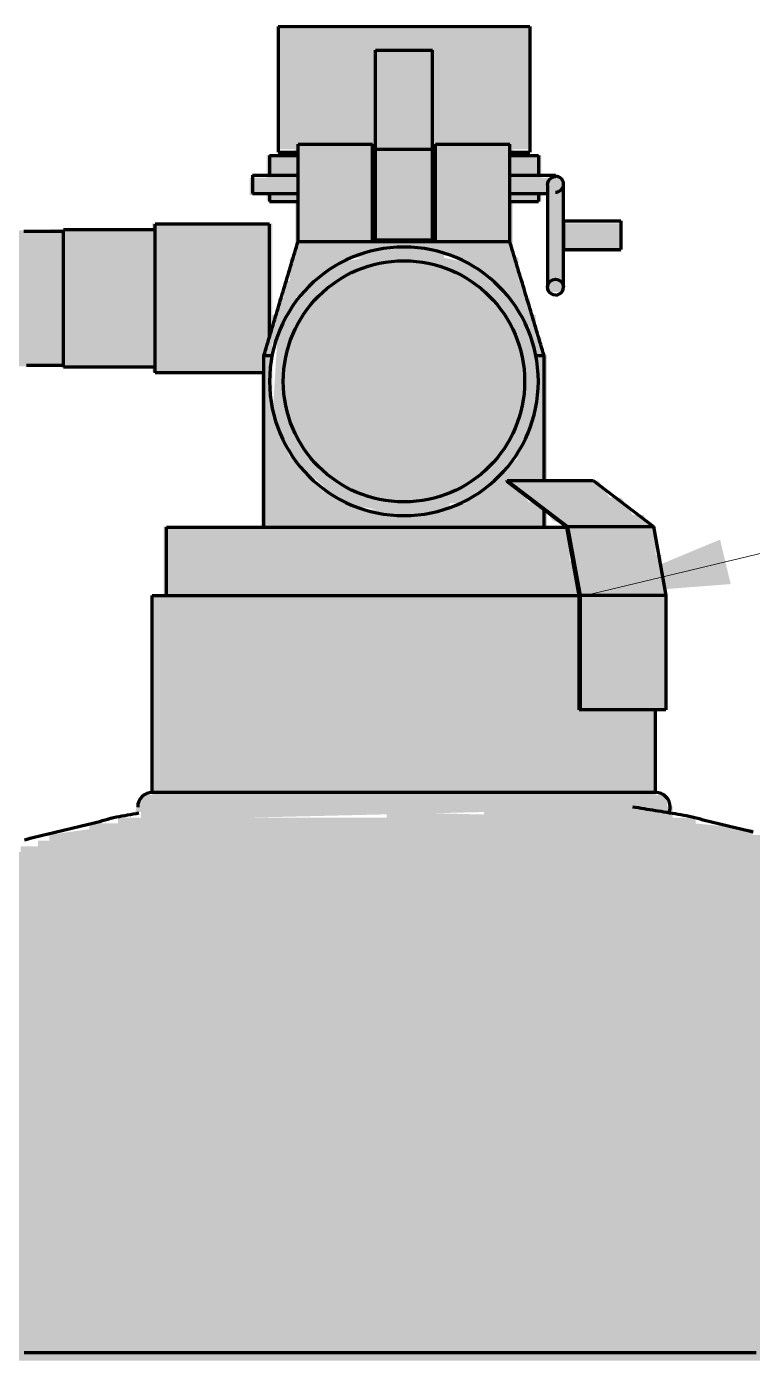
# Model space of a CAD drawing. Header units: millimetres. Extents: x 0 to 2382, y 0 to 420.
# Drawn here: x 2171.4 to 2184.09, y 307.11 to 330.35 of the extents above; entities that cross this region are included whole.
import ezdxf

# ---------------------------------------------------------------- set-up
doc = ezdxf.new("R2010")
doc.units = ezdxf.units.MM
for name, color, linetype, lineweight in [('01-VISIBLE', 7, 'CONTINUOUS', 70), ('08-FINA', 5, 'CONTINUOUS', 18), ('13-GRAFICA', 30, 'CONTINUOUS', 18)]:
    doc.layers.add(name, color=color, linetype=linetype, lineweight=lineweight)

msp = doc.modelspace()

# ---------------------------------------------------------------- hatches: boundary and pattern name
at = {"layer": '08-FINA'}
h = msp.add_hatch(color=7, dxfattribs=at)
h.dxf.hatch_style = 1
h.paths.add_polyline_path([(2181.189, 320.395), (2183.713, 320.589), (2183.527, 321.367)])
at = {"layer": '13-GRAFICA', "true_color": 0xb21820}
h = msp.add_hatch(color=7, dxfattribs=at)
h.dxf.hatch_style = 1
h.paths.add_polyline_path([(2180.2, 330.3), (2180.2, 328.2), (2179.9, 328.2), (2179.9, 328.3), (2178.5, 328.3), (2178.5, 326.6), (2177.5, 326.6), (2177.5, 328.3), (2176.1, 328.3), (2176.1, 328.2), (2175.8, 328.2), (2175.8, 330.3)])
at = {"layer": '13-GRAFICA', "true_color": 0xcba23e}
h = msp.add_hatch(color=7, dxfattribs=at)
h.dxf.hatch_style = 1
h.paths.add_polyline_path([(2175.8, 325.3), (2175.8, 325.6), (2175.9, 325.6), (2175.9, 325.9), (2176, 325.9), (2176, 326.3), (2176.1, 326.3), (2176.1, 328.3), (2177.5, 328.3), (2177.5, 326.6), (2178.5, 326.6), (2178.5, 328.3), (2179.9, 328.3), (2179.9, 326.3), (2180, 326.3), (2180, 325.9), (2180.1, 325.9), (2180.1, 325.6), (2180.2, 325.6), (2180.2, 325.3), (2180.3, 325.3), (2180.3, 324.9), (2180.3, 324.8), (2180.2, 324.8), (2180.2, 325.1), (2180.1, 325.1), (2180.1, 325.3), (2179.9, 325.4), (2179.9, 325.6), (2179.8, 325.6), (2179.5, 326), (2179.3, 326), (2179.2, 326.2), (2179, 326.2), (2179, 326.3), (2178.3, 326.4), (2178.3, 326.5), (2177.7, 326.5), (2177.7, 326.4), (2177.3, 326.4), (2177.3, 326.3), (2177, 326.3), (2177, 326.2), (2176.8, 326.2), (2176.7, 326), (2176.5, 326), (2176.5, 325.9), (2176.1, 325.6), (2176.1, 325.4), (2175.9, 325.3), (2175.9, 325.1), (2175.8, 325.1), (2175.8, 324.8), (2175.7, 324.8), (2175.7, 325.3)])
at = {"layer": '13-GRAFICA', "true_color": 0xd6d9de}
h = msp.add_hatch(color=7, dxfattribs=at)
h.dxf.hatch_style = 1
h.paths.add_polyline_path([(2176.1, 328.1), (2176.1, 327.7), (2175.6, 327.7), (2175.6, 328.1)])
h = msp.add_hatch(color=7, dxfattribs=at)
h.dxf.hatch_style = 1
h.paths.add_polyline_path([(2179.9, 328.1), (2180.4, 328.1), (2180.4, 327.7), (2179.9, 327.7)])
h = msp.add_hatch(color=7, dxfattribs=at)
h.dxf.hatch_style = 1
h.paths.add_polyline_path([(2175.3, 327.7), (2176.1, 327.7), (2176.1, 327.4), (2175.3, 327.4)])
h = msp.add_hatch(color=7, dxfattribs=at)
h.dxf.hatch_style = 1
h.paths.add_polyline_path([(2180.5, 327.4), (2179.9, 327.4), (2179.9, 327.7), (2180.8, 327.7), (2180.8, 325.7), (2180.5, 325.7)])
h = msp.add_hatch(color=7, dxfattribs=at)
h.dxf.hatch_style = 1
h.paths.add_polyline_path([(2175.6, 327.3), (2175.6, 327.4), (2176.1, 327.4), (2176.1, 327.3)])
h = msp.add_hatch(color=7, dxfattribs=at)
h.dxf.hatch_style = 1
h.paths.add_polyline_path([(2179.9, 327.3), (2179.9, 327.4), (2180.4, 327.4), (2180.4, 327.3)])
at = {"layer": '13-GRAFICA', "true_color": 0x202020}
h = msp.add_hatch(color=7, dxfattribs=at)
h.dxf.hatch_style = 1
h.paths.add_polyline_path([(2166.8, 318.1), (2166.9, 318.1), (2167, 322.7), (2167.1, 322.7), (2167.2, 324.6), (2167.3, 324.6), (2167.3, 325.1), (2167.4, 325.1), (2167.5, 325.7), (2167.7, 325.8), (2167.7, 326), (2167.8, 326), (2168, 326.3), (2168.2, 326.3), (2168.2, 326.4), (2168.5, 326.5), (2168.5, 326.6), (2168.9, 326.6), (2168.9, 326.7), (2172, 326.8), (2172, 324.4), (2169.6, 324.4), (2169.6, 324.1), (2169.5, 324.1), (2169.4, 322), (2169.3, 322), (2169.3, 319.9), (2169.2, 319.9), (2169.2, 315.1), (2169.1, 315.1), (2169.1, 315), (2168.8, 315), (2168.8, 314.9), (2168.6, 314.9), (2168.6, 314.8), (2168.3, 314.8), (2168.3, 314.7), (2168.1, 314.7), (2168.1, 314.6), (2167.8, 314.6), (2167.8, 314.5), (2167.6, 314.5), (2167.6, 314.4), (2167.4, 314.4), (2167.4, 314.3), (2167.3, 314.3), (2167.1, 314), (2166.9, 314), (2166.9, 313.9), (2166.8, 313.9)])
at = {"layer": '13-GRAFICA', "true_color": 0xcba23e}
h = msp.add_hatch(color=7, dxfattribs=at)
h.dxf.hatch_style = 1
h.paths.add_polyline_path([(2172, 324.4), (2172, 326.8), (2173.6, 326.8), (2173.6, 324.4)])
h = msp.add_hatch(color=7, dxfattribs=at)
h.dxf.hatch_style = 1
h.paths.add_polyline_path([(2175.5, 324.3), (2173.6, 324.3), (2173.6, 326.9), (2175.7, 326.9), (2175.7, 325.3), (2175.7, 324.8), (2175.7, 323.5), (2175.7, 321.6), (2175.5, 321.6)])
at = {"layer": '13-GRAFICA', "true_color": 0xffd200}
h = msp.add_hatch(color=7, dxfattribs=at)
h.dxf.hatch_style = 1
h.paths.add_polyline_path([(2180.8, 326.4), (2180.8, 326.9), (2181.8, 326.9), (2181.8, 326.4)])
at = {"layer": '13-GRAFICA', "true_color": 0xffffff}
h = msp.add_hatch(color=7, dxfattribs=at)
h.dxf.hatch_style = 1
h.paths.add_polyline_path([(2175.7, 323.5), (2175.8, 325.1), (2175.9, 325.1), (2175.9, 325.3), (2176.1, 325.4), (2176.1, 325.6), (2176.2, 325.6), (2176.5, 326), (2176.7, 326), (2176.8, 326.2), (2177.3, 326.3), (2177.3, 326.4), (2178.3, 326.5), (2178.3, 326.4), (2178.7, 326.4), (2178.7, 326.3), (2179.2, 326.2), (2179.3, 326), (2179.5, 326), (2179.5, 325.9), (2179.9, 325.6), (2179.9, 325.4), (2180.1, 325.3), (2180.2, 324.8), (2180.3, 324.8), (2180.3, 323.5), (2180.2, 323.5), (2180.2, 323.2), (2180.1, 323.2), (2180, 322.8), (2179.9, 322.8), (2179.4, 322.2), (2179.2, 322.2), (2179.1, 322), (2178.8, 322), (2178.8, 321.9), (2178.5, 321.9), (2178.5, 321.8), (2177.5, 321.8), (2177.5, 321.9), (2176.9, 322), (2176.8, 322.2), (2176.6, 322.2), (2176.6, 322.3), (2176, 322.8), (2176, 323), (2175.9, 323), (2175.9, 323.2), (2175.8, 323.2), (2175.8, 323.5)])
at = {"layer": '13-GRAFICA', "true_color": 0x009146}
h = msp.add_hatch(color=7, dxfattribs=at)
h.dxf.hatch_style = 1
h.paths.add_polyline_path([(2177.335, 325.939), (2177.359, 325.948), (2177.494, 325.99), (2177.518, 325.997), (2177.656, 326.027), (2177.681, 326.032), (2177.821, 326.05), (2177.846, 326.052), (2177.987, 326.058), (2178.013, 326.058), (2178.154, 326.052), (2178.179, 326.05), (2178.319, 326.032), (2178.344, 326.027), (2178.482, 325.997), (2178.506, 325.99), (2178.641, 325.948), (2178.665, 325.939), (2178.795, 325.885), (2178.573, 325.348), (2178.454, 325.397), (2178.344, 325.432), (2178.231, 325.457), (2178.116, 325.472), (2178, 325.477), (2177.884, 325.472), (2177.769, 325.457), (2177.656, 325.432), (2177.546, 325.397), (2177.427, 325.348), (2177.205, 325.885)])
at = {"layer": '13-GRAFICA', "true_color": 0xc81e2d}
h = msp.add_hatch(color=7, dxfattribs=at)
h.dxf.hatch_style = 1
h.paths.add_polyline_path([(2176.546, 322.914), (2176.53, 322.933), (2176.444, 323.045), (2176.43, 323.066), (2176.354, 323.185), (2176.341, 323.207), (2176.276, 323.332), (2176.265, 323.355), (2176.211, 323.485), (2176.202, 323.509), (2176.16, 323.644), (2176.153, 323.668), (2176.123, 323.806), (2176.118, 323.831), (2176.1, 323.971), (2176.098, 323.996), (2176.092, 324.137), (2176.092, 324.163), (2176.098, 324.304), (2176.1, 324.329), (2176.118, 324.469), (2176.123, 324.494), (2176.153, 324.632), (2176.16, 324.656), (2176.202, 324.791), (2176.211, 324.815), (2176.265, 324.945), (2176.276, 324.968), (2176.341, 325.093), (2176.354, 325.115), (2176.43, 325.234), (2176.444, 325.255), (2176.53, 325.367), (2176.546, 325.386), (2176.642, 325.49), (2176.66, 325.508), (2176.764, 325.604), (2176.783, 325.62), (2176.895, 325.706), (2176.916, 325.72), (2177.035, 325.796), (2177.057, 325.809), (2177.182, 325.874), (2177.45, 325.359), (2177.336, 325.3), (2177.239, 325.237), (2177.147, 325.167), (2177.061, 325.089), (2176.983, 325.003), (2176.913, 324.911), (2176.85, 324.814), (2176.797, 324.711), (2176.753, 324.604), (2176.718, 324.494), (2176.693, 324.381), (2176.678, 324.266), (2176.673, 324.15), (2176.678, 324.034), (2176.693, 323.919), (2176.718, 323.806), (2176.753, 323.696), (2176.797, 323.589), (2176.85, 323.486), (2176.913, 323.389), (2176.983, 323.297), (2177.07, 323.202), (2176.642, 322.81)])
h = msp.add_hatch(color=7, dxfattribs=at)
h.dxf.hatch_style = 1
h.paths.add_polyline_path([(2178.943, 325.809), (2178.965, 325.796), (2179.084, 325.72), (2179.105, 325.706), (2179.217, 325.62), (2179.236, 325.604), (2179.34, 325.508), (2179.358, 325.49), (2179.454, 325.386), (2179.47, 325.367), (2179.556, 325.255), (2179.57, 325.234), (2179.646, 325.115), (2179.659, 325.093), (2179.724, 324.968), (2179.735, 324.945), (2179.789, 324.815), (2179.798, 324.791), (2179.84, 324.656), (2179.847, 324.632), (2179.877, 324.494), (2179.882, 324.469), (2179.9, 324.329), (2179.902, 324.304), (2179.908, 324.163), (2179.908, 324.137), (2179.902, 323.996), (2179.9, 323.971), (2179.882, 323.831), (2179.877, 323.806), (2179.847, 323.668), (2179.84, 323.644), (2179.798, 323.509), (2179.789, 323.485), (2179.735, 323.355), (2179.724, 323.332), (2179.659, 323.207), (2179.646, 323.185), (2179.57, 323.066), (2179.556, 323.045), (2179.47, 322.933), (2179.454, 322.914), (2179.358, 322.81), (2178.93, 323.202), (2179.017, 323.297), (2179.087, 323.389), (2179.15, 323.486), (2179.203, 323.589), (2179.247, 323.696), (2179.282, 323.806), (2179.307, 323.919), (2179.322, 324.034), (2179.327, 324.15), (2179.322, 324.266), (2179.307, 324.381), (2179.282, 324.494), (2179.247, 324.604), (2179.203, 324.711), (2179.15, 324.814), (2179.087, 324.911), (2179.017, 325.003), (2178.939, 325.089), (2178.853, 325.167), (2178.761, 325.237), (2178.664, 325.3), (2178.55, 325.359), (2178.818, 325.874)])
at = {"layer": '13-GRAFICA', "true_color": 0x191919}
h = msp.add_hatch(color=7, dxfattribs=at)
h.dxf.hatch_style = 1
h.paths.add_polyline_path([(2178.104, 325.393), (2178.106, 325.401), (2178.108, 325.409), (2178.111, 325.416), (2178.115, 325.424), (2178.119, 325.43), (2178.125, 325.437), (2178.13, 325.442), (2178.137, 325.448), (2178.144, 325.452), (2178.151, 325.456), (2178.158, 325.459), (2178.166, 325.461), (2178.174, 325.463), (2178.182, 325.464), (2178.19, 325.464), (2178.198, 325.463), (2178.206, 325.461), (2178.214, 325.459), (2178.222, 325.456), (2178.229, 325.452), (2178.236, 325.447), (2178.242, 325.442), (2178.248, 325.436), (2178.253, 325.43), (2178.257, 325.423), (2178.261, 325.416), (2178.264, 325.409), (2178.267, 325.401), (2178.268, 325.393), (2178.269, 325.385), (2178.269, 325.376), (2178.268, 325.368), (2178.082, 324.138), (2178.08, 324.13), (2178.078, 324.122), (2178.075, 324.114), (2178.071, 324.107), (2178.067, 324.1), (2178.061, 324.094), (2178.056, 324.088), (2178.049, 324.083), (2178.042, 324.079), (2178.035, 324.075), (2178.028, 324.072), (2178.02, 324.069), (2178.012, 324.068), (2178.004, 324.067), (2177.996, 324.067), (2177.988, 324.068), (2177.98, 324.07), (2177.972, 324.072), (2177.964, 324.075), (2177.957, 324.079), (2177.95, 324.083), (2177.944, 324.089), (2177.938, 324.094), (2177.933, 324.101), (2177.929, 324.108), (2177.925, 324.115), (2177.922, 324.122), (2177.919, 324.13), (2177.918, 324.138), (2177.917, 324.146), (2177.917, 324.154), (2177.918, 324.162)])
at = {"layer": '13-GRAFICA', "true_color": 0xcba23e}
h = msp.add_hatch(color=7, dxfattribs=at)
h.dxf.hatch_style = 1
h.paths.add_polyline_path([(2180.4, 324.9), (2180.4, 324.6), (2180.5, 324.6), (2180.5, 322.4), (2180.3, 322.4), (2180.3, 323.5), (2180.3, 324.8), (2180.3, 324.9)])
h = msp.add_hatch(color=7, dxfattribs=at)
h.dxf.hatch_style = 1
h.paths.add_polyline_path([(2179.8, 322.4), (2179.8, 322.3), (2180, 322.3), (2180.2, 322), (2180.3, 322), (2180.3, 321.6), (2175.7, 321.6), (2175.7, 323.5), (2175.8, 323.5), (2175.8, 323.2), (2175.9, 323.2), (2176, 322.8), (2176.1, 322.8), (2176.6, 322.2), (2176.8, 322.2), (2176.9, 322), (2177.2, 322), (2177.2, 321.9), (2177.5, 321.9), (2177.5, 321.8), (2178.5, 321.8), (2178.5, 321.9), (2179.1, 322), (2179.2, 322.2), (2179.4, 322.2), (2179.4, 322.3), (2180, 322.8), (2180, 323), (2180.1, 323), (2180.1, 323.2), (2180.2, 323.2), (2180.2, 323.5), (2180.3, 323.5), (2180.3, 322.4)])
at = {"layer": '13-GRAFICA', "true_color": 0xc81e2d}
h = msp.add_hatch(color=7, dxfattribs=at)
h.dxf.hatch_style = 1
h.paths.add_polyline_path([(2181, 320.5), (2180.9, 321.6), (2180.6, 321.7), (2180.4, 322), (2180.2, 322), (2180.2, 322.1), (2180.1, 322.1), (2180, 322.3), (2179.8, 322.3), (2179.8, 322.4), (2181.4, 322.4), (2181.6, 322.1), (2181.8, 322.1), (2182, 321.8), (2182.2, 321.8), (2182.2, 321.7), (2182.4, 321.6), (2182.4, 321.1), (2182.5, 321.1), (2182.5, 320.6), (2182.6, 320.6), (2182.6, 318.4), (2181.1, 318.4), (2181.1, 320.5)])
at = {"layer": '13-GRAFICA', "true_color": 0xcba23e}
h = msp.add_hatch(color=7, dxfattribs=at)
h.dxf.hatch_style = 1
h.paths.add_polyline_path([(2180.4, 322), (2180.4, 321.9), (2180.5, 321.9), (2180.5, 321.6), (2180.3, 321.6), (2180.3, 322)])
h = msp.add_hatch(color=7, dxfattribs=at)
h.dxf.hatch_style = 1
h.paths.add_polyline_path([(2173.8, 320.4), (2173.8, 321.6), (2180.9, 321.6), (2180.9, 321), (2181, 321), (2181, 320.5), (2181.1, 320.5), (2181.1, 320.4)])
at = {"layer": '13-GRAFICA', "true_color": 0xb21820}
h = msp.add_hatch(color=7, dxfattribs=at)
h.dxf.hatch_style = 1
h.paths.add_polyline_path([(2173.6, 316.9), (2173.6, 320.4), (2181.1, 320.4), (2181.1, 318.4), (2182.4, 318.4), (2182.4, 316.9)])
h = msp.add_hatch(color=7, dxfattribs=at)
h.dxf.hatch_style = 1
h.paths.add_polyline_path([(2173.4, 316.9), (2182.6, 316.9), (2182.6, 316.7), (2182.7, 316.7), (2182.7, 316.6), (2182.5, 316.6), (2182.5, 316.5), (2182.4, 316.5), (2182.4, 316.6), (2181.6, 316.6), (2181.6, 316.5), (2179.4, 316.5), (2179.4, 316.6), (2175.2, 316.5), (2175.2, 316.6), (2174.1, 316.6), (2174.1, 316.5), (2173.4, 316.5), (2173.4, 316.6), (2173.3, 316.6)])
h = msp.add_hatch(color=7, dxfattribs=at)
h.dxf.hatch_style = 1
h.paths.add_polyline_path([(2162.1, 307.5), (2162.2, 307.5), (2162.2, 307.8), (2162.3, 307.8), (2162.3, 308), (2162.4, 308), (2162.4, 308.3), (2162.5, 308.3), (2162.5, 308.5), (2162.6, 308.5), (2162.6, 308.8), (2162.7, 308.8), (2162.7, 309.1), (2162.8, 309.1), (2162.8, 309.3), (2162.9, 309.3), (2162.9, 309.6), (2163, 309.6), (2163.1, 310), (2163.3, 310.1), (2163.3, 310.3), (2163.5, 310.4), (2163.5, 310.6), (2163.7, 310.7), (2163.7, 310.9), (2163.9, 311), (2163.9, 311.2), (2164.1, 311.3), (2164.1, 311.5), (2164.3, 311.6), (2164.3, 311.8), (2164.5, 311.9), (2164.5, 312.1), (2164.8, 312.2), (2165, 312.5), (2165.2, 312.5), (2165.5, 312.9), (2165.7, 312.9), (2166, 313.3), (2166.2, 313.3), (2166.4, 313.6), (2166.6, 313.6), (2166.9, 314), (2167.1, 314), (2167.4, 314.4), (2167.6, 314.4), (2167.6, 314.5), (2167.8, 314.5), (2167.8, 314.6), (2168.1, 314.6), (2168.1, 314.7), (2168.3, 314.7), (2168.3, 314.8), (2168.6, 314.8), (2168.6, 314.9), (2168.8, 314.9), (2168.8, 315), (2169.1, 315), (2169.1, 315.1), (2169.3, 315.1), (2169.3, 315.2), (2169.6, 315.2), (2169.6, 315.3), (2169.8, 315.3), (2169.8, 315.4), (2170.1, 315.4), (2170.1, 315.5), (2170.3, 315.5), (2170.3, 315.6), (2170.6, 315.6), (2170.6, 315.7), (2171.1, 315.8), (2171.1, 315.9), (2171.3, 315.9), (2171.3, 316), (2171.6, 316), (2171.6, 316.1), (2171.8, 316.1), (2171.8, 316.2), (2172.5, 316.3), (2172.5, 316.4), (2173, 316.4), (2173, 316.5), (2174.1, 316.5), (2174.1, 316.6), (2175.2, 316.6), (2175.2, 316.5), (2177.7, 316.5), (2177.7, 316.6), (2181.6, 316.5), (2181.6, 316.6), (2182.4, 316.6), (2182.4, 316.5), (2182.5, 316.5), (2182.5, 316.6), (2182.7, 316.6), (2182.7, 316.5), (2183.1, 316.5), (2183.1, 316.4), (2184.1, 316.3), (2184.1, 316.2), (2184.4, 316.2), (2184.4, 316.1), (2184.7, 316.1), (2184.7, 316), (2185.1, 316), (2185.1, 315.9), (2185.4, 315.9), (2185.4, 315.8), (2186.3, 315.6), (2186.3, 315.5), (2186.5, 315.5), (2186.5, 315.4), (2186.8, 315.4), (2186.8, 315.3), (2187, 315.3), (2187, 315.2), (2187.2, 315.2), (2187.2, 315.1), (2187.4, 315.1), (2187.4, 315), (2187.6, 315), (2187.6, 314.9), (2187.9, 314.9), (2187.9, 314.8), (2188.1, 314.8), (2188.1, 314.7), (2188.3, 314.7), (2188.3, 314.6), (2188.9, 314.4), (2189, 314.2), (2189.2, 314.2), (2189.3, 314), (2189.7, 313.9), (2189.8, 313.7), (2190, 313.7), (2190.1, 313.5), (2190.3, 313.5), (2190.5, 313.2), (2190.7, 313.2), (2191.5, 312.3), (2191.7, 312.3), (2191.7, 312.2), (2192, 312), (2192, 311.8), (2192.4, 311.5), (2192.4, 311.3), (2192.7, 311.1), (2192.7, 310.9), (2192.9, 310.8), (2193, 310.4), (2193.2, 310.3), (2193.2, 310.1), (2193.3, 310.1), (2193.3, 309.9), (2193.4, 309.9), (2193.4, 309.7), (2193.5, 309.7), (2193.5, 309.4), (2193.6, 309.4), (2193.8, 308.5), (2193.9, 308.5), (2194, 307), (2162, 307), (2162, 307.3), (2162.1, 307.3)])

# ---------------------------------------------------------------- linework, layer by layer
at = {"layer": '01-VISIBLE'}
for p, q in [((2175.8, 330.346), (2180.2, 330.346)), ((2177.5, 328.201), (2177.5, 329.933)), ((2177.5, 329.933), (2178.5, 329.933)), ((2178.5, 328.201), (2178.5, 329.933)), ((2175.8, 328.146), (2176.15, 328.146)), ((2176.15, 328.287), (2177.45, 328.287)), ((2176.15, 326.587), (2176.15, 328.287)), ((2177.45, 326.587), (2177.45, 328.287)), ((2177.45, 328.146), (2177.5, 328.146)), ((2177.5, 326.616), (2177.5, 328.201)), ((2177.5, 328.201), (2178.5, 328.201)), ((2178.5, 326.616), (2178.5, 328.201)), ((2178.5, 328.146), (2178.55, 328.146)), ((2178.55, 328.287), (2179.85, 328.287)), ((2178.55, 326.587), (2178.55, 328.287)), ((2179.85, 326.587), (2179.85, 328.287)), ((2179.85, 328.146), (2180.2, 328.146)), ((2175.65, 328.087), (2176.15, 328.087)), ((2177.45, 328.087), (2177.5, 328.087)), ((2178.5, 328.087), (2178.55, 328.087)), ((2179.85, 328.087), (2180.35, 328.087)), ((2175.35, 327.747), (2176.15, 327.747)), ((2177.45, 327.747), (2177.5, 327.747)), ((2178.5, 327.747), (2178.55, 327.747)), ((2179.85, 327.747), (2180.65, 327.747)), ((2175.35, 327.427), (2176.15, 327.427)), ((2177.45, 327.427), (2177.5, 327.427)), ((2178.5, 327.427), (2178.55, 327.427)), ((2179.85, 327.427), (2180.51, 327.427)), ((2175.65, 327.287), (2176.15, 327.287)), ((2177.45, 327.287), (2177.5, 327.287)), ((2178.5, 327.287), (2178.55, 327.287)), ((2179.85, 327.287), (2180.35, 327.287)), ((2172.05, 326.762), (2171.402, 326.762)), ((2173.65, 326.787), (2172.05, 326.787)), ((2175.65, 326.887), (2173.65, 326.887)), ((2180.79, 326.947), (2181.79, 326.947)), ((2176.15, 326.587), (2177.45, 326.587)), ((2177.45, 326.587), (2178.55, 326.587)), ((2177.5, 326.616), (2178.5, 326.616)), ((2177.5, 326.587), (2177.5, 326.616)), ((2178.5, 326.587), (2178.5, 326.616)), ((2178.55, 326.587), (2179.85, 326.587)), ((2180.79, 326.447), (2181.79, 326.447)), ((2172.05, 324.412), (2171.402, 324.412)), ((2175.55, 324.587), (2175.693, 324.587)), ((2175.55, 321.587), (2175.55, 324.587)), ((2180.307, 324.587), (2180.45, 324.587)), ((2180.45, 322.404), (2180.45, 324.587)), ((2173.65, 324.387), (2172.05, 324.387)), ((2175.55, 324.287), (2173.65, 324.287)), ((2179.798, 322.387), (2179.807, 322.404)), ((2180.847, 321.587), (2179.798, 322.387)), ((2179.807, 322.404), (2181.307, 322.404)), ((2179.807, 322.404), (2180.862, 321.599)), ((2181.307, 322.404), (2182.362, 321.599)), ((2180.45, 321.587), (2180.45, 321.889)), ((2173.85, 320.387), (2173.85, 321.587)), ((2181.063, 320.387), (2180.847, 321.587)), ((2180.862, 321.599), (2182.362, 321.599)), ((2180.862, 321.599), (2181.08, 320.389)), ((2182.362, 321.599), (2182.58, 320.389)), ((2173.6, 316.943), (2173.6, 320.387)), ((2181.063, 318.387), (2181.063, 320.387)), ((2181.08, 320.389), (2181.08, 318.387)), ((2182.58, 320.389), (2181.08, 320.389)), ((2182.58, 320.389), (2182.58, 318.387)), ((2181.08, 318.387), (2181.063, 318.387)), ((2182.58, 318.387), (2181.08, 318.387)), ((2182.4, 316.943), (2182.4, 318.387))]:
    msp.add_line(p, q, dxfattribs=at)
for points in [[(2175.8, 330.346), (2175.8, 330.344), (2175.8, 330.342), (2175.8, 330.34), (2175.8, 330.339), (2175.8, 330.337), (2175.8, 330.335)], [(2175.8, 330.335), (2175.8, 330.284), (2175.8, 330.233), (2175.8, 330.182), (2175.8, 330.131), (2175.8, 330.08), (2175.8, 330.029), (2175.8, 329.979), (2175.8, 329.928), (2175.8, 329.877), (2175.8, 329.826), (2175.8, 329.775), (2175.8, 329.724), (2175.8, 329.673), (2175.8, 329.622), (2175.8, 329.571), (2175.8, 329.52), (2175.8, 329.469), (2175.8, 329.418), (2175.8, 329.368), (2175.8, 329.317), (2175.8, 329.266), (2175.8, 329.215), (2175.8, 329.164), (2175.8, 329.113), (2175.8, 329.062), (2175.8, 329.011), (2175.8, 328.96), (2175.8, 328.909), (2175.8, 328.858), (2175.8, 328.808), (2175.8, 328.757), (2175.8, 328.706), (2175.8, 328.655), (2175.8, 328.604), (2175.8, 328.553), (2175.8, 328.502), (2175.8, 328.451), (2175.8, 328.4), (2175.8, 328.349), (2175.8, 328.298), (2175.8, 328.247), (2175.8, 328.197), (2175.8, 328.146)], [(2180.2, 330.346), (2180.2, 330.344), (2180.2, 330.342), (2180.2, 330.34), (2180.2, 330.339), (2180.2, 330.337), (2180.2, 330.335)], [(2180.2, 330.335), (2180.2, 330.284), (2180.2, 330.233), (2180.2, 330.182), (2180.2, 330.131), (2180.2, 330.08), (2180.2, 330.029), (2180.2, 329.979), (2180.2, 329.928), (2180.2, 329.877), (2180.2, 329.826), (2180.2, 329.775), (2180.2, 329.724), (2180.2, 329.673), (2180.2, 329.622), (2180.2, 329.571), (2180.2, 329.52), (2180.2, 329.469), (2180.2, 329.418), (2180.2, 329.368), (2180.2, 329.317), (2180.2, 329.266), (2180.2, 329.215), (2180.2, 329.164), (2180.2, 329.113), (2180.2, 329.062), (2180.2, 329.011), (2180.2, 328.96), (2180.2, 328.909), (2180.2, 328.858), (2180.2, 328.808), (2180.2, 328.757), (2180.2, 328.706), (2180.2, 328.655), (2180.2, 328.604), (2180.2, 328.553), (2180.2, 328.502), (2180.2, 328.451), (2180.2, 328.4), (2180.2, 328.349), (2180.2, 328.298), (2180.2, 328.247), (2180.2, 328.197), (2180.2, 328.146)], [(2175.65, 328.087), (2175.65, 328.03), (2175.65, 327.974), (2175.65, 327.917), (2175.65, 327.86), (2175.65, 327.804), (2175.65, 327.747)], [(2180.35, 328.087), (2180.35, 328.03), (2180.35, 327.974), (2180.35, 327.917), (2180.35, 327.86), (2180.35, 327.804), (2180.35, 327.747)], [(2175.35, 327.747), (2175.35, 327.694), (2175.35, 327.64), (2175.35, 327.587), (2175.35, 327.534), (2175.35, 327.48), (2175.35, 327.427)], [(2180.51, 327.573), (2180.515, 327.61), (2180.529, 327.645), (2180.55, 327.676), (2180.579, 327.701), (2180.613, 327.718), (2180.65, 327.724)], [(2180.65, 327.747), (2180.65, 327.743), (2180.65, 327.739), (2180.65, 327.735), (2180.65, 327.731), (2180.65, 327.727), (2180.65, 327.724)], [(2180.65, 327.727), (2180.65, 327.73), (2180.65, 327.734), (2180.65, 327.737), (2180.65, 327.74), (2180.65, 327.744), (2180.65, 327.747)], [(2175.65, 327.427), (2175.65, 327.404), (2175.65, 327.38), (2175.65, 327.357), (2175.65, 327.334), (2175.65, 327.31), (2175.65, 327.287)], [(2180.35, 327.427), (2180.35, 327.404), (2180.35, 327.38), (2180.35, 327.357), (2180.35, 327.334), (2180.35, 327.31), (2180.35, 327.287)], [(2180.51, 327.573), (2180.51, 327.522), (2180.51, 327.471), (2180.51, 327.42), (2180.51, 327.369), (2180.51, 327.318), (2180.51, 327.267), (2180.51, 327.216), (2180.51, 327.165), (2180.51, 327.113), (2180.51, 327.062), (2180.51, 327.011), (2180.51, 326.96), (2180.51, 326.909), (2180.51, 326.858), (2180.51, 326.807), (2180.51, 326.756), (2180.51, 326.705), (2180.51, 326.654), (2180.51, 326.603), (2180.51, 326.552), (2180.51, 326.501), (2180.51, 326.45), (2180.51, 326.399), (2180.51, 326.348), (2180.51, 326.297), (2180.51, 326.246), (2180.51, 326.195), (2180.51, 326.144), (2180.51, 326.093), (2180.51, 326.042), (2180.51, 325.991), (2180.51, 325.94), (2180.51, 325.889), (2180.51, 325.838), (2180.51, 325.787)], [(2180.51, 327.427), (2180.51, 327.376), (2180.51, 327.324), (2180.51, 327.273), (2180.51, 327.222), (2180.51, 327.171), (2180.51, 327.119), (2180.51, 327.068), (2180.51, 327.017), (2180.51, 326.966), (2180.51, 326.914), (2180.51, 326.863), (2180.51, 326.812), (2180.51, 326.761), (2180.51, 326.709), (2180.51, 326.658), (2180.51, 326.607), (2180.51, 326.556), (2180.51, 326.504), (2180.51, 326.453), (2180.51, 326.402), (2180.51, 326.351), (2180.51, 326.299), (2180.51, 326.248), (2180.51, 326.197), (2180.51, 326.146), (2180.51, 326.094), (2180.51, 326.043), (2180.51, 325.992), (2180.51, 325.941), (2180.51, 325.889), (2180.51, 325.838), (2180.51, 325.787)], [(2180.79, 325.787), (2180.79, 325.838), (2180.79, 325.89), (2180.79, 325.941), (2180.79, 325.993), (2180.79, 326.044), (2180.79, 326.095), (2180.79, 326.147), (2180.79, 326.198), (2180.79, 326.25), (2180.79, 326.301), (2180.79, 326.353), (2180.79, 326.404), (2180.79, 326.455), (2180.79, 326.507), (2180.79, 326.558), (2180.79, 326.61), (2180.79, 326.661), (2180.79, 326.713), (2180.79, 326.764), (2180.79, 326.815), (2180.79, 326.867), (2180.79, 326.918), (2180.79, 326.97), (2180.79, 327.021), (2180.79, 327.073), (2180.79, 327.124), (2180.79, 327.175), (2180.79, 327.227), (2180.79, 327.278), (2180.79, 327.33), (2180.79, 327.381), (2180.79, 327.433), (2180.79, 327.484), (2180.79, 327.535), (2180.79, 327.587)], [(2171.402, 326.762), (2171.351, 326.762)], [(2172.05, 324.387), (2172.05, 324.437), (2172.05, 324.487), (2172.05, 324.537), (2172.05, 324.587), (2172.05, 324.637), (2172.05, 324.687), (2172.05, 324.737), (2172.05, 324.787), (2172.05, 324.837), (2172.05, 324.887), (2172.05, 324.937), (2172.05, 324.987), (2172.05, 325.037), (2172.05, 325.087), (2172.05, 325.137), (2172.05, 325.187), (2172.05, 325.237), (2172.05, 325.287), (2172.05, 325.337), (2172.05, 325.387), (2172.05, 325.437), (2172.05, 325.487), (2172.05, 325.537), (2172.05, 325.587), (2172.05, 325.637), (2172.05, 325.687), (2172.05, 325.737), (2172.05, 325.787), (2172.05, 325.837), (2172.05, 325.887), (2172.05, 325.937), (2172.05, 325.987), (2172.05, 326.037), (2172.05, 326.087), (2172.05, 326.137), (2172.05, 326.187), (2172.05, 326.237), (2172.05, 326.287), (2172.05, 326.337), (2172.05, 326.387), (2172.05, 326.437), (2172.05, 326.487), (2172.05, 326.537), (2172.05, 326.587), (2172.05, 326.637), (2172.05, 326.687), (2172.05, 326.737), (2172.05, 326.787)], [(2173.65, 324.287), (2173.65, 324.337), (2173.65, 324.387), (2173.65, 324.437), (2173.65, 324.487), (2173.65, 324.537), (2173.65, 324.587), (2173.65, 324.637), (2173.65, 324.687), (2173.65, 324.737), (2173.65, 324.787), (2173.65, 324.837), (2173.65, 324.887), (2173.65, 324.937), (2173.65, 324.987), (2173.65, 325.037), (2173.65, 325.087), (2173.65, 325.137), (2173.65, 325.187), (2173.65, 325.237), (2173.65, 325.287), (2173.65, 325.337), (2173.65, 325.387), (2173.65, 325.437), (2173.65, 325.487), (2173.65, 325.537), (2173.65, 325.587), (2173.65, 325.637), (2173.65, 325.687), (2173.65, 325.737), (2173.65, 325.787), (2173.65, 325.837), (2173.65, 325.887), (2173.65, 325.937), (2173.65, 325.987), (2173.65, 326.037), (2173.65, 326.087), (2173.65, 326.137), (2173.65, 326.187), (2173.65, 326.237), (2173.65, 326.287), (2173.65, 326.337), (2173.65, 326.387), (2173.65, 326.437), (2173.65, 326.487), (2173.65, 326.537), (2173.65, 326.587), (2173.65, 326.637), (2173.65, 326.687), (2173.65, 326.737), (2173.65, 326.787), (2173.65, 326.837), (2173.65, 326.887)], [(2175.65, 324.92), (2175.65, 324.971), (2175.65, 325.021), (2175.65, 325.072), (2175.65, 325.122), (2175.65, 325.172), (2175.65, 325.223), (2175.65, 325.273), (2175.65, 325.324), (2175.65, 325.374), (2175.65, 325.425), (2175.65, 325.475), (2175.65, 325.525), (2175.65, 325.576), (2175.65, 325.626), (2175.65, 325.677), (2175.65, 325.727), (2175.65, 325.778), (2175.65, 325.828), (2175.65, 325.878), (2175.65, 325.929), (2175.65, 325.979), (2175.65, 326.03), (2175.65, 326.08), (2175.65, 326.13), (2175.65, 326.181), (2175.65, 326.231), (2175.65, 326.282), (2175.65, 326.332), (2175.65, 326.383), (2175.65, 326.433), (2175.65, 326.483), (2175.65, 326.534), (2175.65, 326.584), (2175.65, 326.635), (2175.65, 326.685), (2175.65, 326.736), (2175.65, 326.786), (2175.65, 326.836), (2175.65, 326.887)], [(2180.79, 326.947), (2180.79, 326.897), (2180.79, 326.847), (2180.79, 326.797), (2180.79, 326.747), (2180.79, 326.697), (2180.79, 326.647), (2180.79, 326.597), (2180.79, 326.547), (2180.79, 326.497), (2180.79, 326.447)], [(2181.79, 326.947), (2181.79, 326.897), (2181.79, 326.847), (2181.79, 326.797), (2181.79, 326.747), (2181.79, 326.697), (2181.79, 326.647), (2181.79, 326.597), (2181.79, 326.547), (2181.79, 326.497), (2181.79, 326.447)], [(2175.55, 324.587), (2175.565, 324.636), (2175.579, 324.684), (2175.594, 324.733), (2175.609, 324.782), (2175.623, 324.831), (2175.638, 324.88), (2175.652, 324.928), (2175.667, 324.977), (2175.682, 325.026), (2175.696, 325.075), (2175.711, 325.123), (2175.726, 325.172), (2175.74, 325.221), (2175.755, 325.27), (2175.77, 325.319), (2175.784, 325.367), (2175.799, 325.416), (2175.813, 325.465), (2175.828, 325.514), (2175.843, 325.563), (2175.857, 325.611), (2175.872, 325.66), (2175.887, 325.709), (2175.901, 325.758), (2175.916, 325.806), (2175.93, 325.855), (2175.945, 325.904), (2175.96, 325.953), (2175.974, 326.002), (2175.989, 326.05), (2176.004, 326.099), (2176.018, 326.148), (2176.033, 326.197), (2176.048, 326.245), (2176.062, 326.294), (2176.077, 326.343), (2176.091, 326.392), (2176.106, 326.441), (2176.121, 326.489), (2176.135, 326.538), (2176.15, 326.587)], [(2180.45, 324.587), (2180.435, 324.636), (2180.421, 324.684), (2180.406, 324.733), (2180.391, 324.782), (2180.377, 324.831), (2180.362, 324.88), (2180.348, 324.928), (2180.333, 324.977), (2180.318, 325.026), (2180.304, 325.075), (2180.289, 325.123), (2180.274, 325.172), (2180.26, 325.221), (2180.245, 325.27), (2180.23, 325.319), (2180.216, 325.367), (2180.201, 325.416), (2180.187, 325.465), (2180.172, 325.514), (2180.157, 325.563), (2180.143, 325.611), (2180.128, 325.66), (2180.113, 325.709), (2180.099, 325.758), (2180.084, 325.806), (2180.07, 325.855), (2180.055, 325.904), (2180.04, 325.953), (2180.026, 326.002), (2180.011, 326.05), (2179.996, 326.099), (2179.982, 326.148), (2179.967, 326.197), (2179.952, 326.245), (2179.938, 326.294), (2179.923, 326.343), (2179.909, 326.392), (2179.894, 326.441), (2179.879, 326.489), (2179.865, 326.538), (2179.85, 326.587)], [(2180.51, 325.787), (2180.521, 325.84), (2180.551, 325.886), (2180.596, 325.916), (2180.65, 325.927), (2180.704, 325.916), (2180.749, 325.886), (2180.779, 325.84), (2180.79, 325.787)], [(2180.65, 325.647), (2180.614, 325.652), (2180.58, 325.666), (2180.551, 325.688), (2180.529, 325.717), (2180.515, 325.751), (2180.51, 325.787)], [(2180.65, 325.647), (2180.686, 325.652), (2180.72, 325.666), (2180.749, 325.688), (2180.771, 325.717), (2180.785, 325.751), (2180.79, 325.787)], [(2180.79, 325.787), (2180.79, 325.787), (2180.79, 325.787), (2180.79, 325.787), (2180.79, 325.787), (2180.79, 325.787), (2180.79, 325.787)], [(2173.85, 321.587), (2173.9, 321.587), (2173.951, 321.587), (2174.001, 321.587), (2174.051, 321.587), (2174.102, 321.587), (2174.152, 321.587), (2174.202, 321.587), (2174.253, 321.587), (2174.303, 321.587), (2174.353, 321.587), (2174.404, 321.587), (2174.454, 321.587), (2174.504, 321.587), (2174.555, 321.587), (2174.605, 321.587), (2174.655, 321.587), (2174.706, 321.587), (2174.756, 321.587), (2174.806, 321.587), (2174.857, 321.587), (2174.907, 321.587), (2174.957, 321.587), (2175.008, 321.587), (2175.058, 321.587), (2175.108, 321.587), (2175.159, 321.587), (2175.209, 321.587), (2175.259, 321.587), (2175.31, 321.587), (2175.36, 321.587), (2175.41, 321.587), (2175.461, 321.587), (2175.511, 321.587), (2175.561, 321.587), (2175.612, 321.587), (2175.662, 321.587), (2175.712, 321.587), (2175.763, 321.587), (2175.813, 321.587), (2175.863, 321.587), (2175.914, 321.587), (2175.964, 321.587), (2176.014, 321.587), (2176.065, 321.587), (2176.115, 321.587), (2176.165, 321.587), (2176.216, 321.587), (2176.266, 321.587), (2176.316, 321.587), (2176.367, 321.587), (2176.417, 321.587), (2176.467, 321.587), (2176.518, 321.587), (2176.568, 321.587), (2176.618, 321.587), (2176.669, 321.587), (2176.719, 321.587), (2176.769, 321.587), (2176.82, 321.587), (2176.87, 321.587), (2176.92, 321.587), (2176.971, 321.587), (2177.021, 321.587), (2177.071, 321.587), (2177.122, 321.587), (2177.172, 321.587), (2177.222, 321.587), (2177.273, 321.587), (2177.323, 321.587), (2177.373, 321.587), (2177.424, 321.587), (2177.474, 321.587), (2177.524, 321.587), (2177.575, 321.587), (2177.625, 321.587), (2177.675, 321.587), (2177.726, 321.587), (2177.776, 321.587), (2177.826, 321.587), (2177.877, 321.587), (2177.927, 321.587), (2177.977, 321.587), (2178.028, 321.587), (2178.078, 321.587), (2178.128, 321.587), (2178.179, 321.587), (2178.229, 321.587), (2178.28, 321.587), (2178.33, 321.587), (2178.38, 321.587), (2178.431, 321.587), (2178.481, 321.587), (2178.531, 321.587), (2178.582, 321.587), (2178.632, 321.587), (2178.682, 321.587), (2178.733, 321.587), (2178.783, 321.587), (2178.833, 321.587), (2178.884, 321.587), (2178.934, 321.587), (2178.984, 321.587), (2179.035, 321.587), (2179.085, 321.587), (2179.135, 321.587), (2179.186, 321.587), (2179.236, 321.587), (2179.286, 321.587), (2179.337, 321.587), (2179.387, 321.587), (2179.437, 321.587), (2179.488, 321.587), (2179.538, 321.587), (2179.588, 321.587), (2179.639, 321.587), (2179.689, 321.587), (2179.739, 321.587), (2179.79, 321.587), (2179.84, 321.587), (2179.89, 321.587), (2179.941, 321.587), (2179.991, 321.587), (2180.041, 321.587), (2180.092, 321.587), (2180.142, 321.587), (2180.192, 321.587), (2180.243, 321.587), (2180.293, 321.587), (2180.343, 321.587), (2180.394, 321.587), (2180.444, 321.587), (2180.494, 321.587), (2180.545, 321.587), (2180.595, 321.587), (2180.645, 321.587), (2180.696, 321.587), (2180.746, 321.587), (2180.796, 321.587), (2180.847, 321.587)], [(2173.6, 320.387), (2173.65, 320.387), (2173.7, 320.387), (2173.75, 320.387), (2173.8, 320.387), (2173.85, 320.387), (2173.901, 320.387), (2173.951, 320.387), (2174.001, 320.387), (2174.051, 320.387), (2174.101, 320.387), (2174.151, 320.387), (2174.201, 320.387), (2174.251, 320.387), (2174.301, 320.387), (2174.351, 320.387), (2174.401, 320.387), (2174.451, 320.387), (2174.502, 320.387), (2174.552, 320.387), (2174.602, 320.387), (2174.652, 320.387), (2174.702, 320.387), (2174.752, 320.387), (2174.802, 320.387), (2174.852, 320.387), (2174.902, 320.387), (2174.952, 320.387), (2175.002, 320.387), (2175.053, 320.387), (2175.103, 320.387), (2175.153, 320.387), (2175.203, 320.387), (2175.253, 320.387), (2175.303, 320.387), (2175.353, 320.387), (2175.403, 320.387), (2175.453, 320.387), (2175.503, 320.387), (2175.553, 320.387), (2175.604, 320.387), (2175.654, 320.387), (2175.704, 320.387), (2175.754, 320.387), (2175.804, 320.387), (2175.854, 320.387), (2175.904, 320.387), (2175.954, 320.387), (2176.004, 320.387), (2176.054, 320.387), (2176.104, 320.387), (2176.154, 320.387), (2176.205, 320.387), (2176.255, 320.387), (2176.305, 320.387), (2176.355, 320.387), (2176.405, 320.387), (2176.455, 320.387), (2176.505, 320.387), (2176.555, 320.387), (2176.605, 320.387), (2176.655, 320.387), (2176.705, 320.387), (2176.756, 320.387), (2176.806, 320.387), (2176.856, 320.387), (2176.906, 320.387), (2176.956, 320.387), (2177.006, 320.387), (2177.056, 320.387), (2177.106, 320.387), (2177.156, 320.387), (2177.206, 320.387), (2177.256, 320.387), (2177.307, 320.387), (2177.357, 320.387), (2177.407, 320.387), (2177.457, 320.387), (2177.507, 320.387), (2177.557, 320.387), (2177.607, 320.387), (2177.657, 320.387), (2177.707, 320.387), (2177.757, 320.387), (2177.807, 320.387), (2177.857, 320.387), (2177.908, 320.387), (2177.958, 320.387), (2178.008, 320.387), (2178.058, 320.387), (2178.108, 320.387), (2178.158, 320.387), (2178.208, 320.387), (2178.258, 320.387), (2178.308, 320.387), (2178.358, 320.387), (2178.408, 320.387), (2178.459, 320.387), (2178.509, 320.387), (2178.559, 320.387), (2178.609, 320.387), (2178.659, 320.387), (2178.709, 320.387), (2178.759, 320.387), (2178.809, 320.387), (2178.859, 320.387), (2178.909, 320.387), (2178.959, 320.387), (2179.01, 320.387), (2179.06, 320.387), (2179.11, 320.387), (2179.16, 320.387), (2179.21, 320.387), (2179.26, 320.387), (2179.31, 320.387), (2179.36, 320.387), (2179.41, 320.387), (2179.46, 320.387), (2179.51, 320.387), (2179.56, 320.387), (2179.611, 320.387), (2179.661, 320.387), (2179.711, 320.387), (2179.761, 320.387), (2179.811, 320.387), (2179.861, 320.387), (2179.911, 320.387), (2179.961, 320.387), (2180.011, 320.387), (2180.061, 320.387), (2180.111, 320.387), (2180.162, 320.387), (2180.212, 320.387), (2180.262, 320.387), (2180.312, 320.387), (2180.362, 320.387), (2180.412, 320.387), (2180.462, 320.387), (2180.512, 320.387), (2180.562, 320.387), (2180.612, 320.387), (2180.662, 320.387), (2180.712, 320.387), (2180.763, 320.387), (2180.813, 320.387), (2180.863, 320.387), (2180.913, 320.387), (2180.963, 320.387), (2181.013, 320.387), (2181.063, 320.387)], [(2173.6, 316.943), (2173.55, 316.938), (2173.502, 316.923), (2173.458, 316.9), (2173.419, 316.868), (2173.387, 316.829), (2173.363, 316.785), (2173.349, 316.737), (2173.344, 316.687)], [(2182.4, 316.943), (2182.35, 316.943), (2182.3, 316.943), (2182.25, 316.943), (2182.2, 316.943), (2182.15, 316.943), (2182.1, 316.943), (2182.05, 316.943), (2182, 316.943), (2181.95, 316.943), (2181.9, 316.943), (2181.85, 316.943), (2181.8, 316.943), (2181.75, 316.943), (2181.7, 316.943), (2181.65, 316.943), (2181.6, 316.943), (2181.55, 316.943), (2181.5, 316.943), (2181.45, 316.943), (2181.4, 316.943), (2181.35, 316.943), (2181.3, 316.943), (2181.25, 316.943), (2181.2, 316.943), (2181.15, 316.943), (2181.1, 316.943), (2181.05, 316.943), (2181, 316.943), (2180.95, 316.943), (2180.9, 316.943), (2180.85, 316.943), (2180.8, 316.943), (2180.75, 316.943), (2180.7, 316.943), (2180.65, 316.943), (2180.6, 316.943), (2180.55, 316.943), (2180.5, 316.943), (2180.45, 316.943), (2180.4, 316.943), (2180.35, 316.943), (2180.3, 316.943), (2180.25, 316.943), (2180.2, 316.943), (2180.15, 316.943), (2180.1, 316.943), (2180.05, 316.943), (2180, 316.943), (2179.95, 316.943), (2179.9, 316.943), (2179.85, 316.943), (2179.8, 316.943), (2179.75, 316.943), (2179.7, 316.943), (2179.65, 316.943), (2179.6, 316.943), (2179.55, 316.943), (2179.5, 316.943), (2179.45, 316.943), (2179.4, 316.943), (2179.35, 316.943), (2179.3, 316.943), (2179.25, 316.943), (2179.2, 316.943), (2179.15, 316.943), (2179.1, 316.943), (2179.05, 316.943), (2179, 316.943), (2178.95, 316.943), (2178.9, 316.943), (2178.85, 316.943), (2178.8, 316.943), (2178.75, 316.943), (2178.7, 316.943), (2178.65, 316.943), (2178.6, 316.943), (2178.55, 316.943), (2178.5, 316.943), (2178.45, 316.943), (2178.4, 316.943), (2178.35, 316.943), (2178.3, 316.943), (2178.25, 316.943), (2178.2, 316.943), (2178.15, 316.943), (2178.1, 316.943), (2178.05, 316.943), (2178, 316.943), (2177.95, 316.943), (2177.9, 316.943), (2177.85, 316.943), (2177.8, 316.943), (2177.75, 316.943), (2177.7, 316.943), (2177.65, 316.943), (2177.6, 316.943), (2177.55, 316.943), (2177.5, 316.943), (2177.45, 316.943), (2177.4, 316.943), (2177.35, 316.943), (2177.3, 316.943), (2177.25, 316.943), (2177.2, 316.943), (2177.15, 316.943), (2177.1, 316.943), (2177.05, 316.943), (2177, 316.943), (2176.95, 316.943), (2176.9, 316.943), (2176.85, 316.943), (2176.8, 316.943), (2176.75, 316.943), (2176.7, 316.943), (2176.65, 316.943), (2176.6, 316.943), (2176.55, 316.943), (2176.5, 316.943), (2176.45, 316.943), (2176.4, 316.943), (2176.35, 316.943), (2176.3, 316.943), (2176.25, 316.943), (2176.2, 316.943), (2176.15, 316.943), (2176.1, 316.943), (2176.05, 316.943), (2176, 316.943), (2175.95, 316.943), (2175.9, 316.943), (2175.85, 316.943), (2175.8, 316.943), (2175.75, 316.943), (2175.7, 316.943), (2175.65, 316.943), (2175.6, 316.943), (2175.55, 316.943), (2175.5, 316.943), (2175.45, 316.943), (2175.4, 316.943), (2175.35, 316.943), (2175.3, 316.943), (2175.25, 316.943), (2175.2, 316.943), (2175.15, 316.943), (2175.1, 316.943), (2175.05, 316.943), (2175, 316.943), (2174.95, 316.943), (2174.9, 316.943), (2174.85, 316.943), (2174.8, 316.943), (2174.75, 316.943), (2174.7, 316.943), (2174.65, 316.943), (2174.6, 316.943), (2174.55, 316.943), (2174.5, 316.943), (2174.45, 316.943), (2174.4, 316.943), (2174.35, 316.943), (2174.3, 316.943), (2174.25, 316.943), (2174.2, 316.943), (2174.15, 316.943), (2174.1, 316.943), (2174.05, 316.943), (2174, 316.943), (2173.95, 316.943), (2173.9, 316.943), (2173.85, 316.943), (2173.8, 316.943), (2173.75, 316.943), (2173.7, 316.943), (2173.65, 316.943), (2173.6, 316.943)], [(2171.366, 316.114), (2171.414, 316.127), (2171.463, 316.14), (2171.511, 316.153), (2171.56, 316.165), (2171.608, 316.178), (2171.657, 316.19), (2171.706, 316.202), (2171.754, 316.214), (2171.803, 316.226), (2171.852, 316.238), (2171.9, 316.25), (2171.949, 316.262), (2171.998, 316.273), (2172.046, 316.285), (2172.095, 316.297), (2172.144, 316.308), (2172.193, 316.32), (2172.242, 316.331), (2172.29, 316.343), (2172.339, 316.354), (2172.388, 316.366), (2172.437, 316.377), (2172.485, 316.389), (2172.534, 316.401), (2172.583, 316.412), (2172.632, 316.424), (2172.68, 316.436), (2172.729, 316.449), (2172.777, 316.463), (2172.825, 316.477), (2172.873, 316.491), (2172.922, 316.503), (2172.971, 316.514), (2173.02, 316.524), (2173.069, 316.533), (2173.119, 316.542), (2173.168, 316.551), (2173.217, 316.559), (2173.267, 316.568), (2173.316, 316.576), (2173.366, 316.584)], [(2184.108, 316.248), (2184.059, 316.26), (2184.011, 316.271), (2183.962, 316.283), (2183.913, 316.295), (2183.864, 316.306), (2183.816, 316.318), (2183.767, 316.329), (2183.718, 316.341), (2183.669, 316.352), (2183.621, 316.364), (2183.572, 316.375), (2183.523, 316.387), (2183.474, 316.398), (2183.426, 316.41), (2183.377, 316.422), (2183.329, 316.434), (2183.28, 316.447), (2183.232, 316.46), (2183.184, 316.474), (2183.136, 316.488), (2183.087, 316.501), (2183.038, 316.512), (2182.989, 316.522), (2182.94, 316.531), (2182.891, 316.54), (2182.841, 316.549), (2182.792, 316.558), (2182.743, 316.566), (2182.693, 316.574), (2182.644, 316.583), (2182.594, 316.591), (2182.545, 316.599), (2182.496, 316.607), (2182.446, 316.615), (2182.397, 316.623), (2182.347, 316.631), (2182.298, 316.639), (2182.248, 316.647), (2182.199, 316.655), (2182.149, 316.663), (2182.1, 316.671), (2182.05, 316.679), (2182.001, 316.687)], [(2171.36, 307.14), (2171.44, 307.14), (2171.52, 307.14), (2171.6, 307.14), (2171.68, 307.14), (2171.76, 307.14), (2171.84, 307.14), (2171.92, 307.14), (2172, 307.14), (2172.08, 307.14), (2172.16, 307.14), (2172.24, 307.14), (2172.32, 307.14), (2172.4, 307.14), (2172.48, 307.14), (2172.56, 307.14), (2172.64, 307.14), (2172.72, 307.14), (2172.8, 307.14), (2172.88, 307.14), (2172.96, 307.14), (2173.04, 307.14), (2173.12, 307.14), (2173.2, 307.14), (2173.28, 307.14), (2173.36, 307.14), (2173.44, 307.14), (2173.52, 307.14), (2173.6, 307.14), (2173.68, 307.14), (2173.76, 307.14), (2173.84, 307.14), (2173.92, 307.14), (2174, 307.14), (2174.08, 307.14), (2174.16, 307.14), (2174.24, 307.14), (2174.32, 307.14), (2174.4, 307.14), (2174.48, 307.14), (2174.56, 307.14), (2174.64, 307.14), (2174.72, 307.14), (2174.8, 307.14), (2174.88, 307.14), (2174.96, 307.14), (2175.04, 307.14), (2175.12, 307.14), (2175.2, 307.14), (2175.28, 307.14), (2175.36, 307.14), (2175.44, 307.14), (2175.52, 307.14), (2175.6, 307.14), (2175.68, 307.14), (2175.76, 307.14), (2175.84, 307.14), (2175.92, 307.14), (2176, 307.14), (2176.08, 307.14), (2176.16, 307.14), (2176.24, 307.14), (2176.32, 307.14), (2176.4, 307.14), (2176.48, 307.14), (2176.56, 307.14), (2176.64, 307.14), (2176.72, 307.14), (2176.8, 307.14), (2176.88, 307.14), (2176.96, 307.14), (2177.04, 307.14), (2177.12, 307.14), (2177.2, 307.14), (2177.28, 307.14), (2177.36, 307.14), (2177.44, 307.14), (2177.52, 307.14), (2177.6, 307.14), (2177.68, 307.14), (2177.76, 307.14), (2177.84, 307.14), (2177.92, 307.14), (2178, 307.14), (2178.08, 307.14), (2178.16, 307.14), (2178.24, 307.14), (2178.32, 307.14), (2178.4, 307.14), (2178.48, 307.14), (2178.56, 307.14), (2178.64, 307.14), (2178.72, 307.14), (2178.8, 307.14), (2178.88, 307.14), (2178.96, 307.14), (2179.04, 307.14), (2179.12, 307.14), (2179.2, 307.14), (2179.28, 307.14), (2179.36, 307.14), (2179.44, 307.14), (2179.52, 307.14), (2179.6, 307.14), (2179.68, 307.14), (2179.76, 307.14), (2179.84, 307.14), (2179.92, 307.14), (2180, 307.14), (2180.08, 307.14), (2180.16, 307.14), (2180.24, 307.14), (2180.32, 307.14), (2180.4, 307.14), (2180.48, 307.14), (2180.56, 307.14), (2180.64, 307.14), (2180.72, 307.14), (2180.8, 307.14), (2180.88, 307.14), (2180.96, 307.14), (2181.04, 307.14), (2181.12, 307.14), (2181.2, 307.14), (2181.28, 307.14), (2181.36, 307.14), (2181.44, 307.14), (2181.52, 307.14), (2181.6, 307.14), (2181.68, 307.14), (2181.76, 307.14), (2181.84, 307.14), (2181.92, 307.14), (2182, 307.14), (2182.08, 307.14), (2182.16, 307.14), (2182.24, 307.14), (2182.32, 307.14), (2182.4, 307.14), (2182.48, 307.14), (2182.56, 307.14), (2182.64, 307.14), (2182.72, 307.14), (2182.8, 307.14), (2182.88, 307.14), (2182.96, 307.14), (2183.04, 307.14), (2183.12, 307.14), (2183.2, 307.14), (2183.28, 307.14), (2183.36, 307.14), (2183.44, 307.14), (2183.52, 307.14), (2183.6, 307.14), (2183.68, 307.14), (2183.76, 307.14), (2183.84, 307.14), (2183.92, 307.14), (2184, 307.14), (2184.08, 307.14), (2184.16, 307.14)]]:
    msp.add_lwpolyline(points, dxfattribs=at)
msp.add_circle((2178, 324.137), 2.11, dxfattribs=at)
for centre, radius, start, end in [((2180.65, 327.587), 0.14, -90, 90), ((2178, 324.137), 2.35, 90, -90), ((2178, 324.137), 2.35, -90, 90), ((2182.4, 316.687), 0.256, 0, 90), ((2182.4, 316.687), 0.256, 180, -174.8143), ((2182.4, 316.687), 0.256, -23.6508, 0)]:
    msp.add_arc(centre, radius, start, end, dxfattribs=at)
at = {"layer": '08-FINA'}
msp.add_line((2181.189, 320.395), (2200, 324.904), dxfattribs=at)

doc.saveas('drawing.dxf')
